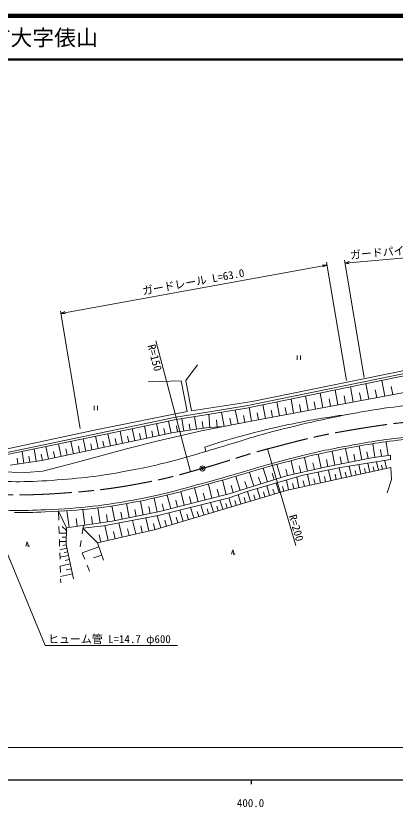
# Model space of a CAD drawing. Units: millimetres, scale not verified. Extents: x 40000 to 680000, y 20000 to 380000.
# Drawn here: x 414056 to 500986, y 198715 to 380000 of the extents above; entities that cross this region are included whole.
import ezdxf
from ezdxf.enums import TextEntityAlignment as Align

# ---------------------------------------------------------------- set-up
doc = ezdxf.new("R2010")
doc.units = ezdxf.units.MM
doc.header["$LTSCALE"] = 1000
doc.header["$PDMODE"] = 32
doc.header["$PDSIZE"] = 500
doc.linetypes.add('CHAIN', pattern=[18.5, 12, -1.5, 3.5, -1.5])
for name, color, linetype, lineweight in [('M-BGD', 7, 'Continuous', 13), ('M-BMK', 2, 'CHAIN', 13), ('M-BMK-SRVR', 3, 'Continuous', 13), ('M-STR-HTXT', 7, 'Continuous', 13), ('M-TTL', 2, 'Continuous', 140), ('M-TTL-BAND', 7, 'Continuous', 25), ('M-TTL-LINE', 7, 'Continuous', 50), ('M-TTL-TXT', 7, 'Continuous', 13)]:
    doc.layers.add(name, color=color, linetype=linetype, lineweight=lineweight)
doc.styles.add('ＭＳ ゴシック', font='')
doc.styles.get('ＭＳ ゴシック').set_extended_font_data('MS Gothic')

msp = doc.modelspace()

# ---------------------------------------------------------------- linework, layer by layer
at = {"layer": 'M-BGD'}
for p, q in [((478538, 302163), (478538, 301163)), ((479288, 301163), (479288, 302163)), ((455686, 300060), (453021, 296473)), ((466810, 290648), (504261, 298307)), ((466900, 290157), (504519, 297850)), ((468241, 291612), (503103, 298768)), ((451920, 296355), (444396, 296137)), ((453337, 289377), (451920, 296355)), ((453021, 296473), (454329, 289519)), ((494952, 292192), (494286, 295757)), ((498579, 292869), (497902, 296497)), ((466750, 286925), (508063, 294640)), ((487882, 290871), (487239, 294316)), ((491387, 291526), (490732, 295030)), ((496766, 292531), (496427, 294344)), ((500425, 293214), (500080, 295059)), ((477724, 288974), (477114, 292245)), ((481052, 289596), (480431, 292924)), ((484438, 290228), (483805, 293614)), ((486160, 290550), (485838, 292272)), ((489635, 291199), (489307, 292951)), ((493169, 291859), (492836, 293642)), ((432046, 290632), (432046, 289632)), ((432796, 289632), (432796, 290632)), ((454329, 289519), (468241, 291612)), ((456045, 288884), (466810, 290648)), ((456125, 288391), (466900, 290157)), ((468079, 287173), (467499, 290279)), ((471239, 287763), (470649, 290923)), ((474454, 288364), (473853, 291578)), ((476089, 288669), (475784, 290304)), ((479388, 289285), (479078, 290949)), ((482745, 289912), (482429, 291605)), ((432783, 285233), (453337, 289377)), ((450728, 288034), (456045, 288884)), ((450818, 287543), (456125, 288391)), ((458500, 285676), (458268, 288742)), ((461813, 285954), (461171, 289218)), ((464976, 286576), (464354, 289739)), ((466526, 286881), (466221, 288431)), ((469659, 287468), (469364, 289048)), ((472846, 288063), (472546, 289671)), ((441638, 286130), (450728, 288034)), ((441740, 285640), (450818, 287543)), ((446878, 283818), (446291, 286594)), ((449649, 284404), (449063, 287175)), ((452529, 284862), (452104, 287748)), ((453990, 285077), (453775, 286538)), ((455451, 285292), (455021, 288214)), ((456641, 284938), (466750, 286925)), ((456972, 285516), (456748, 287037)), ((460158, 285801), (460033, 287459)), ((463394, 286265), (463084, 287847)), ((411681, 279915), (441638, 286130)), ((411728, 279414), (441740, 285640)), ((411738, 280744), (432783, 285233)), ((438531, 282052), (437939, 284852)), ((441320, 282642), (440730, 285431)), ((444102, 283230), (443513, 286012)), ((445490, 283524), (445196, 284912)), ((446707, 282660), (456641, 284938)), ((448263, 284111), (447970, 285496)), ((450177, 284516), (457582, 285606)), ((451086, 284650), (450873, 286093)), ((457582, 285606), (461581, 285909)), ((420027, 278137), (450177, 284516)), ((430098, 280268), (429499, 283101)), ((432920, 280865), (432323, 283687)), ((435731, 281459), (435137, 284270)), ((437131, 281756), (436835, 283156)), ((439926, 282347), (439631, 283741)), ((442711, 282936), (442417, 284327)), ((421565, 278462), (420959, 281329)), ((424421, 279066), (423816, 281922)), ((427265, 279668), (426663, 282513)), ((428682, 279968), (428382, 281384)), ((431509, 280566), (431211, 281977)), ((434326, 281162), (434028, 282568)), ((439423, 280806), (446707, 282660)), ((457618, 280222), (457355, 281197)), ((493320, 278322), (492707, 281388)), ((496334, 278880), (495904, 281916)), ((499385, 279312), (498953, 282363)), ((415855, 277543), (415478, 280192)), ((418683, 277945), (418280, 280773)), ((420132, 278159), (419829, 279592)), ((422993, 278764), (422691, 280192)), ((425843, 279367), (425542, 280789)), ((427889, 277705), (439423, 280806)), ((484033, 276437), (483309, 279549)), ((487156, 277089), (486531, 280218)), ((490254, 277708), (489635, 280806)), ((491787, 278015), (491481, 279548)), ((494824, 278622), (494523, 280125)), ((495578, 278773), (499939, 279391)), ((497860, 279096), (497644, 280622)), ((499939, 279391), (499939, 278373)), ((412748, 277101), (420027, 278137)), ((414530, 277355), (414342, 278679)), ((417269, 277744), (417067, 279158)), ((420259, 275660), (427889, 277705)), ((477829, 274996), (477116, 278067)), ((480921, 275714), (480202, 278806)), ((482477, 276076), (482115, 277632)), ((484855, 276629), (495578, 278773)), ((485592, 276776), (485279, 278341)), ((488705, 277399), (488395, 278947)), ((499939, 278373), (488490, 276520)), ((495196, 275467), (494748, 277533)), ((497158, 275892), (496733, 277854)), ((499021, 276296), (498618, 278159)), ((407950, 275600), (416358, 275418)), ((416358, 275418), (420259, 275660)), ((471718, 273235), (470755, 276340)), ((474784, 274186), (473841, 277228)), ((476294, 274639), (475937, 276175)), ((476096, 274593), (484855, 276629)), ((476309, 271374), (499999, 276507)), ((479375, 275355), (479016, 276901)), ((488490, 276520), (479876, 274739)), ((486267, 273532), (485743, 275952)), ((488664, 274051), (488145, 276448)), ((490954, 274548), (490458, 276838)), ((492042, 274783), (491806, 275871)), ((493130, 275019), (492658, 277194)), ((494163, 275243), (493939, 276276)), ((496177, 275679), (495964, 276660)), ((498090, 276094), (497888, 277026)), ((499999, 276507), (500160, 273810)), ((462911, 270504), (476096, 274593)), ((465471, 271298), (464483, 274483)), ((479876, 274739), (467518, 271177)), ((468614, 272273), (467639, 275415)), ((470166, 272754), (469684, 274306)), ((473251, 273711), (472775, 275244)), ((478940, 271945), (478425, 274320)), ((481405, 272479), (480871, 274944)), ((482627, 272743), (482362, 273965)), ((483848, 273008), (483319, 275450)), ((485057, 273270), (484795, 274480)), ((487466, 273792), (487206, 274990)), ((489809, 274300), (489561, 275445)), ((500160, 273810), (499179, 270701)), ((459006, 269502), (458188, 272689)), ((462278, 270342), (461438, 273613)), ((463879, 270804), (463385, 272397)), ((467042, 271785), (466555, 273357)), ((472218, 270156), (471566, 272343)), ((474386, 270802), (473740, 272970)), ((475473, 271125), (475149, 272212)), ((476564, 271430), (476084, 273646)), ((477752, 271687), (477494, 272875)), ((480173, 272212), (479905, 273444)), ((446050, 262360), (476309, 271374)), ((446700, 266342), (462911, 270504)), ((449541, 267072), (448747, 270164)), ((452664, 267874), (451862, 270997)), ((455820, 268684), (455010, 271839)), ((457413, 269093), (457004, 270686)), ((460642, 269922), (460222, 271557)), ((467518, 271177), (462925, 269600)), ((465614, 268189), (464983, 270307)), ((467823, 268847), (467165, 271055)), ((468927, 269175), (468598, 270279)), ((470030, 269504), (469373, 271711)), ((471124, 269830), (470798, 270924)), ((473302, 270479), (472979, 271563)), ((443250, 265641), (442601, 268833)), ((446445, 266290), (445795, 269485)), ((462925, 269600), (446678, 265511)), ((451103, 267473), (450702, 269035)), ((454242, 268279), (453837, 269856)), ((459341, 266320), (458682, 268532)), ((461462, 266952), (460830, 269073)), ((463496, 267558), (462890, 269591)), ((464555, 267873), (464240, 268932)), ((466719, 268518), (466390, 269622)), ((423834, 266499), (423897, 264500)), ((425655, 262741), (423834, 266499)), ((426299, 262830), (425774, 266621)), ((429894, 263329), (429395, 266923)), ((433361, 263810), (432880, 267277)), ((436783, 264325), (436092, 267716)), ((440058, 264991), (439391, 268266)), ((441654, 265316), (441329, 266912)), ((444848, 265966), (444523, 267563)), ((447994, 266675), (447597, 268221)), ((452414, 264256), (451666, 266767)), ((454821, 264973), (454104, 267380)), ((457129, 265661), (456441, 267968)), ((458235, 265990), (457905, 267096)), ((460402, 266636), (460086, 267696)), ((462479, 267255), (462176, 268272)), ((428097, 263080), (427847, 264877)), ((431627, 263569), (431387, 265303)), ((446678, 265511), (434138, 263167)), ((435075, 264048), (434837, 265762)), ((436160, 264198), (446700, 266342)), ((438420, 264658), (438087, 266295)), ((444518, 262005), (443827, 264978)), ((447286, 262729), (446468, 265472)), ((449904, 263509), (449124, 266127)), ((451159, 263882), (450785, 265138)), ((453618, 264615), (453259, 265818)), ((455975, 265317), (455631, 266471)), ((423945, 263001), (423992, 261502)), ((425644, 262126), (424641, 262990)), ((425655, 262741), (436160, 264198)), ((429528, 263278), (429223, 261301)), ((434138, 263167), (429427, 262627)), ((435205, 259842), (434421, 263220)), ((438442, 260594), (437690, 263831)), ((441544, 261314), (440824, 264417)), ((443031, 261659), (442686, 263146)), ((445912, 262328), (445588, 263723)), ((448595, 263119), (448205, 264428)), ((425632, 261478), (423992, 261509)), ((425583, 258888), (425655, 262741)), ((432744, 259271), (429427, 262627)), ((432744, 259271), (446050, 262360)), ((433516, 259450), (433124, 261139)), ((436823, 260218), (436448, 261837)), ((439993, 260954), (439633, 262505)), ((416375, 258535), (416675, 259535)), ((416675, 259535), (416975, 258535)), ((424039, 260002), (424087, 258503)), ((425596, 259565), (424052, 259594)), ((425614, 260559), (424695, 260591)), ((428995, 259819), (428767, 258336)), ((434174, 255297), (432744, 259271)), ((417225, 258535), (416725, 258535)), ((425762, 258040), (424113, 257691)), ((425602, 258795), (424848, 258635)), ((427255, 250989), (425583, 258888)), ((433063, 258386), (429256, 257016)), ((463480, 256654), (463780, 257654)), ((463780, 257654), (464080, 256654)), ((424134, 257004), (424182, 255505)), ((426111, 256391), (424167, 255979)), ((425937, 257215), (425112, 257041)), ((429287, 256936), (429833, 255539)), ((433747, 256482), (431844, 255798)), ((464330, 256654), (463830, 256654)), ((424229, 254005), (424277, 252506)), ((426523, 254446), (424231, 253961)), ((426317, 255418), (425345, 255212)), ((430379, 254142), (430925, 252745)), ((427008, 252154), (424306, 251582)), ((426766, 253300), (425619, 253057)), ((424324, 251007), (424353, 250101))]:
    msp.add_line(p, q, dxfattribs=at)
for points, knots in [([(453416, 278946), (457458, 280177), (458485, 280485), (461739, 281454), (466459, 282859), (469067, 283779), (473843, 284980), (481954, 287019), (486524, 288111), (494769, 289510), (501779, 290699), (505776, 290954), (512870, 291436), (520255, 291938), (524416, 291993), (531816, 291827), (538066, 291686), (541573, 291496), (547790, 290845), (551294, 290479), (553190, 290250), (556069, 289818)], [0, 0, 0, 0, 1, 1, 1, 2, 2, 2, 3, 3, 3, 4, 4, 4, 5, 5, 5, 6, 6, 6, 7, 7, 7, 7]), ([(457355, 281197), (462104, 282712), (463408, 283126), (467341, 284171), (471329, 285230), (473587, 285736), (477627, 286570), (482533, 287583), (484204, 287809), (490270, 288718)], [0, 0, 0, 0, 1, 1, 1, 2, 2, 2, 3, 3, 3, 3]), ([(400935, 267338), (403529, 267104), (404245, 267077), (406369, 266957), (411989, 266641), (415157, 266595), (420780, 266848), (429308, 267233), (434109, 267731), (442492, 269344), (448938, 270585), (452456, 271720), (458793, 273433), (465798, 275327), (469640, 276684), (476667, 278495), (481066, 279628), (483548, 280206), (488007, 281075), (493282, 282103), (496253, 282638), (501591, 283256), (509056, 284121), (513271, 284401), (520783, 284619), (526994, 284799), (530484, 284712), (536689, 284375), (541619, 284107), (544373, 283787), (549277, 283212), (551564, 282944), (553232, 282730), (554864, 282493)], [0, 0, 0, 0, 1, 1, 1, 2, 2, 2, 3, 3, 3, 4, 4, 4, 5, 5, 5, 6, 6, 6, 7, 7, 7, 8, 8, 8, 9, 9, 9, 10, 10, 10, 11, 11, 11, 11]), ([(413771, 266187), (415911, 266172), (418069, 266225), (420807, 266348), (429359, 266734), (434175, 267234), (442581, 268851), (449043, 270094), (452570, 271233), (458922, 272950), (465924, 274843), (469766, 276200), (476790, 278010), (481178, 279140), (483654, 279717), (488102, 280584), (493362, 281609), (496325, 282142), (501649, 282759), (509097, 283622), (513302, 283901), (520796, 284119), (526992, 284298), (530477, 284269), (536662, 283875), (541579, 283563), (544330, 283300), (549222, 282715), (551397, 282455), (552107, 282375), (554783, 282000)], [0, 0, 0, 0, 1, 1, 1, 2, 2, 2, 3, 3, 3, 4, 4, 4, 5, 5, 5, 6, 6, 6, 7, 7, 7, 8, 8, 8, 9, 9, 9, 10, 10, 10, 10]), ([(399059, 274169), (402563, 273783), (403568, 273737), (406465, 273563), (413126, 273163), (416895, 273164), (423548, 273672), (430166, 274178), (433878, 274634), (440395, 275889), (445525, 276878), (447311, 277306), (453416, 278946)], [0, 0, 0, 0, 1, 1, 1, 2, 2, 2, 3, 3, 3, 4, 4, 4, 4])]:
    msp.add_open_spline(points, degree=3, knots=knots, dxfattribs=at)
at = {"layer": 'M-BMK'}
msp.add_open_spline([(396479, 271409), (400412, 270942), (401547, 270888), (404804, 270667), (412952, 270113), (417568, 270117), (425712, 270720), (433072, 271264), (437194, 271819), (444440, 273218), (449334, 274163), (452015, 274990), (456819, 276319), (462702, 277946), (465884, 279260), (471791, 280797), (478330, 282498), (481982, 283558), (488638, 284722), (498243, 286402), (503688, 287096), (513417, 287748), (523266, 288408), (528820, 287855), (538687, 287584), (541374, 287511), (542879, 287419), (545559, 287215), (549438, 286920), (550733, 286710), (555452, 286069)], degree=3, knots=[0, 0, 0, 0, 1, 1, 1, 2, 2, 2, 3, 3, 3, 4, 4, 4, 5, 5, 5, 6, 6, 6, 7, 7, 7, 8, 8, 8, 9, 9, 9, 10, 10, 10, 10], dxfattribs=at)
at = {"layer": 'M-BMK-SRVR'}
msp.add_circle((456819, 276319), 600, dxfattribs=at)
msp.add_point((456819, 276319), dxfattribs=at)
at = {"layer": 'M-STR-HTXT'}
for p, q in [((515733, 325652), (489460, 323356)), ((485356, 322886), (424379, 311812)), ((485356, 322886), (484328, 322954)), ((485356, 322886), (484417, 322462)), ((489816, 296461), (485243, 323555)), ((493887, 297128), (489342, 324056)), ((489460, 323356), (490435, 323693)), ((489460, 323356), (490478, 323194)), ((428829, 285448), (424284, 312373)), ((424379, 311812), (425318, 312237)), ((424379, 311812), (425407, 311745)), ((454075, 275554), (446133, 305557)), ((471700, 280773), (478186, 258665)), ((408441, 265618), (420791, 235726)), ((420791, 235726), (451107, 235726)), ((85925, 212376), (549159, 212376))]:
    msp.add_line(p, q, dxfattribs=at)
at = {"layer": 'M-TTL'}
msp.add_line((680000, 380000), (40000, 380000), dxfattribs=at)
at = {"layer": 'M-TTL-BAND'}
for p, q in [((40000, 205000), (579000, 205000)), ((468000, 205000), (468000, 204000))]:
    msp.add_line(p, q, dxfattribs=at)
at = {"layer": 'M-TTL-LINE'}
msp.add_line((40000, 370000), (680000, 370000), dxfattribs=at)

# ---------------------------------------------------------------- texts
at = {"layer": 'M-STR-HTXT', "style": 'ＭＳ ゴシック'}
for s, rotation, p in [('ガードパイプ L=21.0', 4.993, (502613, 324746)), ('ガードレール L=63.0', 10.294, (454984, 317606))]:
    msp.add_text(s, height=1833, rotation=rotation, dxfattribs=at).set_placement(p, align=Align.BOTTOM_CENTER)
for s, rotation, p in [('R=150', 284.827, (445892, 301676)), ('R=200', 286.35, (478339, 262696))]:
    msp.add_text(s, height=1833, rotation=rotation, dxfattribs=at).set_placement(p, align=Align.MIDDLE_CENTER)
msp.add_text('ヒューム管 L=14.7 φ600', height=1833, dxfattribs=at).set_placement((435515, 235758), align=Align.BOTTOM_CENTER)
at = {"layer": 'M-TTL-BAND', "style": 'ＭＳ ゴシック'}
msp.add_text('400.0', height=1833, dxfattribs=at).set_placement((467844, 198195), align=Align.BOTTOM_CENTER)
at = {"layer": 'M-TTL-TXT', "style": 'ＭＳ ゴシック'}
msp.add_text('地 名      長門市大字俵山', height=3666, dxfattribs=at).set_placement((370380, 375000), align=Align.MIDDLE_LEFT)

doc.saveas('drawing.dxf')
